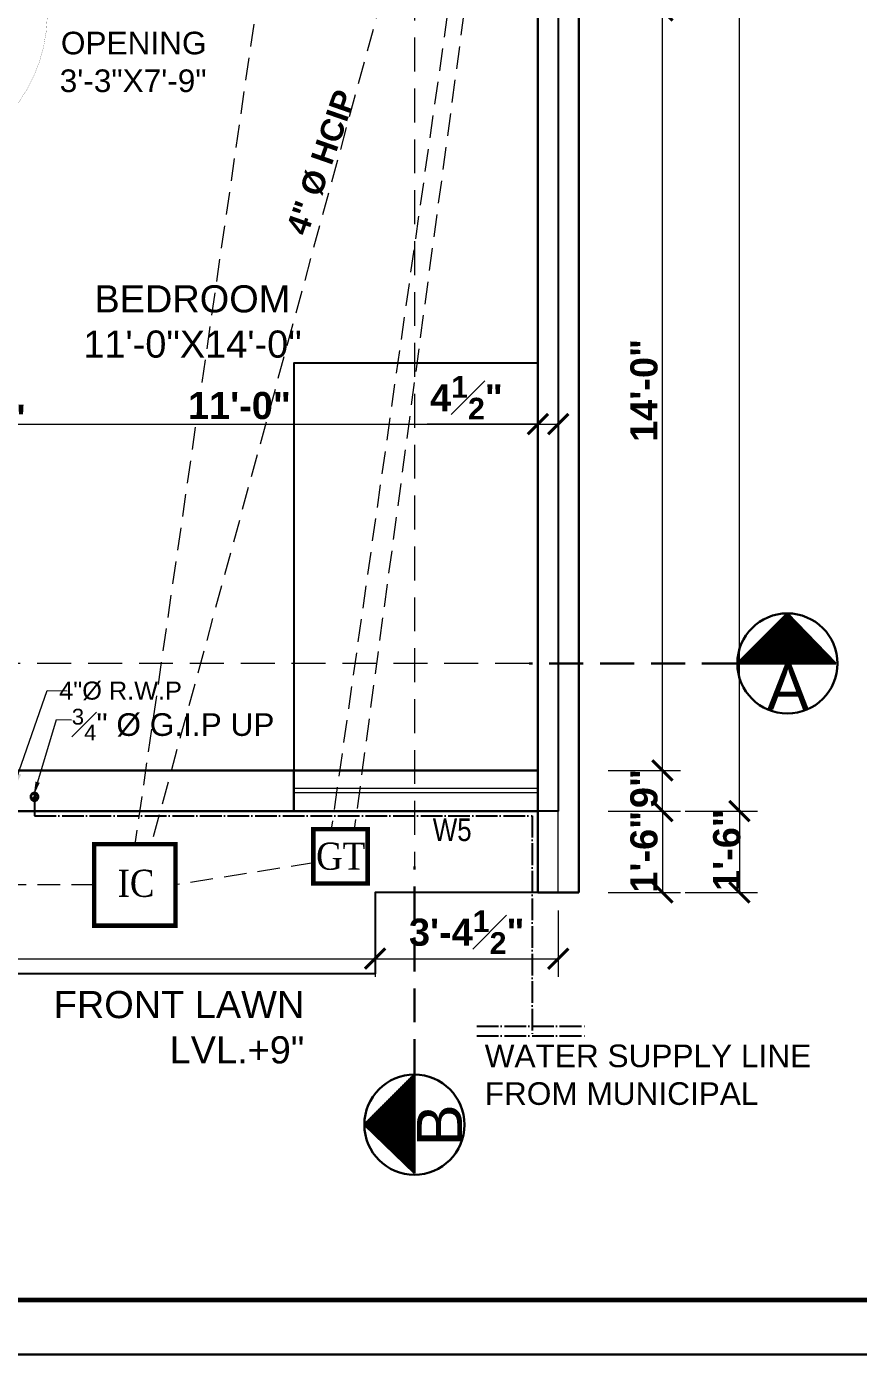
# Model space of a CAD drawing. Header units: feet. Extents: x 12125 to 16886, y -11859 to -10215.
# Drawn here: x 13533.1 to 13717.1, y -11661.1 to -11367.5 of the extents above; entities that cross this region are included whole.
import ezdxf

# ---------------------------------------------------------------- set-up
doc = ezdxf.new("R2010")
doc.units = ezdxf.units.FT
doc.header["$MEASUREMENT"] = 0
doc.header["$PDMODE"] = 2
for name, pattern in [('ACAD_ISO04W100', [30, 24, -3, 0, -3]), ('DASHED', [0.75, 0.5, -0.25]), ('HIDDEN', [0.375, 0.25, -0.125]), ('HIDDEN2', [0.1875, 0.125, -0.0625])]:
    doc.linetypes.add(name, pattern=pattern)
doc.layers.get('0').update_dxf_attribs({"lineweight": 30})
doc.layers.add('BLK_1_FLR_0_BLT_UP_AREA', color=25, linetype='Continuous', true_color=0x995f4c, plot=False)
doc.layers.add('BLK_1_FLR_0_CHAJJA', color=7, linetype='Continuous')
doc.layers.add('BLK_1_FLR_0_ROOM_4_LIGHT_VENTILATION_4', color=7, linetype='Continuous')
doc.layers.add('BLK_1_FLR_0_REGULAR_ROOM_4', color=1, linetype='Continuous', plot=False)
for name, color, linetype, lineweight in [('center line', 253, 'ACAD_ISO04W100', 5), ('CWS', 94, 'Continuous', 9), ('DIM 01', 7, 'Continuous', 9), ('DOOR', 32, 'Continuous', 13), ('DOTTED', 15, 'DASHED', 18), ('HATCH', 9, 'Continuous', 20), ('JOINERY TEXT', 193, 'Continuous', 0), ('P-SOIL', 6, 'Continuous', 18), ('P-TEXT', 7, 'Continuous', 13), ('P-WASTE', 130, 'Continuous', 18), ('PL-C.W.S', 90, 'ACAD_ISO04W100', 25), ('pub health ser', 22, 'Continuous', 30), ('SANTRY TEXT', 174, 'Continuous', 9), ('TEXT', 7, 'Continuous', 30), ('WALL', 10, 'Continuous', 30), ('WINDOW', 150, 'Continuous', 20)]:
    doc.layers.add(name, color=color, linetype=linetype, lineweight=lineweight)
doc.styles.add('AR. FOOT', font='arialbd.ttf')
doc.styles.add('AR. TEXT 01', font='arialbd.ttf')
doc.styles.add('p.h tex', font='techb___.ttf')
doc.styles.add('PLU', font='times.ttf', dxfattribs={"width": 0.9})
doc.styles.get("Standard").update_dxf_attribs({"font": 'ARIALN.TTF'})
doc.styles.add('TEX02', font='GARA.TTF')
doc.dimstyles.new('DIM 50', dxfattribs={"dimtxt": 6, "dimasz": 3, "dimexe": 6, "dimexo": 4, "dimgap": 0.3125, "dimtad": 1, "dimzin": 3, "dimdsep": 46, "dimlunit": 4, "dimtxsty": 'AR. TEXT 01', "dimblk": 'DOT', "dimcen": 0.09, "dimclrd": 256, "dimclre": 256, "dimclrt": 256, "dimazin": 0, "dimtfac": 0.8, "dimtofl": 0, "dimtmove": 1, "dimatfit": 3, "dimfxl": 6, "dimfxlon": 1, "dimfrac": 1, "dimtolj": 1, "dimtzin": 0, "dimlwd": -1, "dimlwe": -1, "dimarcsym": 1})

# ---------------------------------------------------------------- blocks, each defined once
blk = doc.blocks.new('D4')
for points in [[(-100, 1151), (-48.4, 1151), (-48.4, 1133.3), (0, 1133.3), (0, 1200), (-100, 1200), (-100, 1151)], [(-100, 49), (-48.4, 49), (-48.4, 66.7), (0, 66.7), (0, 0), (-100, 0), (-100, 49)]]:
    blk.add_lwpolyline(points)
at = {"const_width": 1.12}
blk.add_lwpolyline([(-48.4, 1142.1, 0.383411), (-1083.4, 51.8, 0.414214)], format="xyb", dxfattribs=at)
blk.add_lwpolyline([(-1083.4, 51.8), (-58.1, 51.8), (-58.1, 67.5), (-1083.4, 67.5)], dxfattribs=at)
blk = doc.blocks.new('WERF')
at = {"layer": 'HATCH', "ltscale": 10}
h = blk.add_hatch(dxfattribs=at)
h.set_pattern_fill('ANSI31', color=256, angle=90, style=0)
h.set_pattern_definition([(135, (-8259.03711, -71951.85802), (-0.08838834765, -0.08838834765), [])])
h.paths.add_polyline_path([(79796.25, -79394.93), (79785.18, -79406), (79807.32, -79406)])
h = blk.add_hatch(dxfattribs=at)
h.set_pattern_fill('ANSI31', color=256, angle=90, style=0)
h.set_pattern_definition([(135, (-7925.13283, -71951.85802), (-0.08838834765, -0.08838834765), [])])
h.paths.add_polyline_path([(80243.74, -79394.93), (80254.8, -79406), (80232.67, -79406)])
at = {"layer": 'WALL', "color": 3, "ltscale": 15}
for p, q in [((79795.93, -79394.93), (79785.18, -79406)), ((79795.93, -79394.93), (79807, -79406)), ((80244.06, -79394.93), (80232.99, -79406)), ((80244.06, -79394.93), (80254.8, -79406)), ((79807.32, -79406), (79785.18, -79406)), ((80232.67, -79406), (80254.8, -79406))]:
    blk.add_line(p, q, dxfattribs=at)
at = {"layer": 'WALL', "color": 3, "linetype": 'DASHED', "ltscale": 15}
for p, q in [((79807.32, -79406), (79853.04, -79406)), ((80232.67, -79406), (80186.95, -79406))]:
    blk.add_line(p, q, dxfattribs=at)
at = {"layer": 'WALL', "color": 3, "linetype": 'DASHED', "lineweight": 20, "ltscale": 15}
blk.add_line((80186.95, -79406), (79853.04, -79406), dxfattribs=at)
at = {"layer": 'WALL', "color": 3, "ltscale": 15}
for centre in [(79795.93, -79406), (80244.06, -79406)]:
    blk.add_circle(centre, 11.07, dxfattribs=at)
at = {"layer": 'TEXT', "char_height": 10, "width": 27.269, "attachment_point": 2, "style": 'TEX02'}
for insert in [(79795.79, -79406.24), (80244.2, -79406.24)]:
    blk.add_mtext('\\A1;{\\fArial|b0|i0|c0|p34;A}', dxfattribs=dict(at, insert=insert))
blk = doc.blocks.new('SFFEF')
at = {"layer": 'HATCH', "ltscale": 10}
h = blk.add_hatch(dxfattribs=at)
h.set_pattern_fill('ANSI31', color=256, angle=-180, style=0)
h.set_pattern_definition([(135, (39658.94788, 47200.86723), (0.08838834765, 0.08838834765), [])])
h.paths.add_polyline_path([(80064.93, -79515.73), (80076, -79526.8), (80076, -79504.66)])
at = {"layer": 'WALL', "color": 3, "linetype": 'DASHED', "lineweight": 20, "ltscale": 15}
blk.add_line((80076, -78645.72), (80076, -79458.94), dxfattribs=at)
at = {"layer": 'WALL', "color": 3, "linetype": 'DASHED', "ltscale": 15}
blk.add_line((80076, -79504.66), (80076, -79458.94), dxfattribs=at)
at = {"layer": 'WALL', "color": 3, "ltscale": 15}
for p, q in [((80064.93, -79516.05), (80076, -79504.98)), ((80076, -79504.66), (80076, -79526.8)), ((80064.93, -79516.05), (80076, -79526.8))]:
    blk.add_line(p, q, dxfattribs=at)
blk.add_circle((80076, -79516.05), 11.07, dxfattribs=at)
at = {"layer": 'TEXT', "insert": (80086.54, -79516.19), "char_height": 10, "width": 27.269, "attachment_point": 8, "rotation": 90, "style": 'TEX02'}
blk.add_mtext('\\A1;{\\fArial|b0|i0|c0|p34;B}', dxfattribs=at)
blk = doc.blocks.new('_ArchTick')
at = {"color": 0, "linetype": 'ByBlock', "const_width": 0.15}
blk.add_lwpolyline([(-0.5, -0.5), (0.5, 0.5)], dxfattribs=at)
blk = doc.blocks.new('*D264')
at = {"layer": 'Defpoints', "color": 0, "transparency": 16777216}
for p in [(13629.89, -11531.95), (13673.72, -11531.95), (13629.89, -11540.95)]:
    blk.add_point(p, dxfattribs=at)
at = {"layer": 'DIM 01', "transparency": 16777216}
for p, q in [((13661.72, -11531.95), (13677.72, -11531.95)), ((13673.72, -11540.95), (13673.72, -11531.95)), ((13661.72, -11540.95), (13677.72, -11540.95))]:
    blk.add_line(p, q, dxfattribs=at)
at = {"layer": 'DIM 01', "transparency": 16777216, "xscale": 4.5, "yscale": 4.5, "zscale": 4.5}
for p, rotation in [((13673.72, -11531.95), 90), ((13673.72, -11540.95), 270)]:
    blk.add_blockref('_ArchTick', p, dxfattribs=dict(at, rotation=rotation))
at = {"layer": 'DIM 01', "transparency": 16777216, "insert": (13669.65, -11535.98), "char_height": 6, "attachment_point": 5, "rotation": 90, "style": 'AR. TEXT 01'}
blk.add_mtext('\\A1;9"', dxfattribs=at)
blk = doc.blocks.new('*D265')
at = {"layer": 'Defpoints', "color": 0, "transparency": 16777216}
for p in [(13627.81, -11363.95), (13673.72, -11363.95), (13629.89, -11531.95)]:
    blk.add_point(p, dxfattribs=at)
at = {"layer": 'DIM 01', "transparency": 16777216}
for p, q in [((13661.72, -11363.95), (13677.72, -11363.95)), ((13673.72, -11531.95), (13673.72, -11363.95)), ((13661.72, -11531.95), (13677.72, -11531.95))]:
    blk.add_line(p, q, dxfattribs=at)
at = {"layer": 'DIM 01', "transparency": 16777216, "xscale": 4.5, "yscale": 4.5, "zscale": 4.5}
for p, rotation in [((13673.72, -11363.95), 90), ((13673.72, -11531.95), 270)]:
    blk.add_blockref('_ArchTick', p, dxfattribs=dict(at, rotation=rotation))
at = {"layer": 'DIM 01', "transparency": 16777216, "insert": (13669.66, -11447.95), "char_height": 6, "attachment_point": 5, "rotation": 90, "style": 'AR. TEXT 01'}
blk.add_mtext('\\A1;14\'-0"', dxfattribs=at)
blk = doc.blocks.new('*D277')
at = {"layer": 'Defpoints', "color": 0, "transparency": 16777216}
for p in [(13620.07, -10934.95), (13690.75, -10934.95), (13632.69, -11540.95)]:
    blk.add_point(p, dxfattribs=at)
at = {"layer": 'DIM 01', "transparency": 16777216}
for p, q in [((13678.75, -10934.95), (13694.75, -10934.95)), ((13690.75, -11540.95), (13690.75, -10934.95)), ((13678.75, -11540.95), (13694.75, -11540.95))]:
    blk.add_line(p, q, dxfattribs=at)
at = {"layer": 'DIM 01', "transparency": 16777216, "xscale": 4.5, "yscale": 4.5, "zscale": 4.5}
for p, rotation in [((13690.75, -10934.95), 90), ((13690.75, -11540.95), 270)]:
    blk.add_blockref('_ArchTick', p, dxfattribs=dict(at, rotation=rotation))
at = {"layer": 'DIM 01', "transparency": 16777216, "insert": (13686.69, -11237.95), "char_height": 6, "attachment_point": 5, "rotation": 90, "style": 'AR. TEXT 01'}
blk.add_mtext('\\A1;50\'-6"', dxfattribs=at)
blk = doc.blocks.new('*D279')
at = {"layer": 'Defpoints', "color": 0, "transparency": 16777216}
for p in [(13642.25, -11540.95), (13642.25, -11558.95), (13690.75, -11558.95)]:
    blk.add_point(p, dxfattribs=at)
at = {"layer": 'DIM 01', "transparency": 16777216}
for p, q in [((13678.75, -11540.95), (13694.75, -11540.95)), ((13690.75, -11540.95), (13690.75, -11558.95)), ((13678.75, -11558.95), (13694.75, -11558.95))]:
    blk.add_line(p, q, dxfattribs=at)
at = {"layer": 'DIM 01', "transparency": 16777216, "xscale": 4.5, "yscale": 4.5, "zscale": 4.5}
for p, rotation in [((13690.75, -11540.95), 90), ((13690.75, -11558.95), 270)]:
    blk.add_blockref('_ArchTick', p, dxfattribs=dict(at, rotation=rotation))
at = {"layer": 'DIM 01', "transparency": 16777216, "insert": (13687.96, -11549.57), "char_height": 6, "attachment_point": 5, "rotation": 90, "style": 'AR. TEXT 01'}
blk.add_mtext('\\A1;1\'-6"', dxfattribs=at)
blk = doc.blocks.new('*D280')
at = {"layer": 'Defpoints', "color": 0, "transparency": 16777216}
for p in [(13625.75, -11540.95), (13625.75, -11558.95), (13673.72, -11558.95)]:
    blk.add_point(p, dxfattribs=at)
at = {"layer": 'DIM 01', "transparency": 16777216}
for p, q in [((13661.72, -11540.95), (13677.72, -11540.95)), ((13673.72, -11540.95), (13673.72, -11558.95)), ((13661.72, -11558.95), (13677.72, -11558.95))]:
    blk.add_line(p, q, dxfattribs=at)
at = {"layer": 'DIM 01', "transparency": 16777216, "xscale": 4.5, "yscale": 4.5, "zscale": 4.5}
for p, rotation in [((13673.72, -11540.95), 90), ((13673.72, -11558.95), 270)]:
    blk.add_blockref('_ArchTick', p, dxfattribs=dict(at, rotation=rotation))
at = {"layer": 'DIM 01', "transparency": 16777216, "insert": (13669.66, -11549.95), "char_height": 6, "attachment_point": 5, "rotation": 90, "style": 'AR. TEXT 01'}
blk.add_mtext('\\A1;1\'-6"', dxfattribs=at)
blk = doc.blocks.new('*D292')
at = {"layer": 'Defpoints', "color": 0, "transparency": 16777216}
for p in [(13514.19, -11431.45), (13509.69, -11455.4), (13514.19, -11455.4)]:
    blk.add_point(p, dxfattribs=at)
at = {"layer": 'DIM 01', "transparency": 16777216}
for p, q in [((13514.19, -11443.4), (13514.19, -11459.4)), ((13509.69, -11451.4), (13509.69, -11451.4)), ((13509.69, -11455.4), (13514.19, -11455.4))]:
    blk.add_line(p, q, dxfattribs=at)
at = {"layer": 'DIM 01', "transparency": 16777216, "xscale": 4.5, "yscale": 4.5, "zscale": 4.5, "rotation": 180}
blk.add_blockref('_ArchTick', (13509.69, -11455.4), dxfattribs=at)
at = {"layer": 'DIM 01', "transparency": 16777216, "xscale": 4.5, "yscale": 4.5, "zscale": 4.5}
blk.add_blockref('_ArchTick', (13514.19, -11455.4), dxfattribs=at)
at = {"layer": 'DIM 01', "transparency": 16777216, "insert": (13524.97, -11454.08), "char_height": 6, "attachment_point": 5, "style": 'AR. TEXT 01'}
blk.add_mtext('\\A1;4{\\H0.800000x;\\S1#2;}"', dxfattribs=at)
blk = doc.blocks.new('*D293')
at = {"layer": 'Defpoints', "color": 0, "transparency": 16777216}
for p in [(13514.19, -11431.45), (13646.19, -11455.4), (13646.19, -11455.4)]:
    blk.add_point(p, dxfattribs=at)
at = {"layer": 'DIM 01', "transparency": 16777216}
for p, q in [((13514.19, -11443.4), (13514.19, -11459.4)), ((13514.19, -11455.4), (13646.19, -11455.4)), ((13646.19, -11459.4), (13646.19, -11459.4))]:
    blk.add_line(p, q, dxfattribs=at)
at = {"layer": 'DIM 01', "transparency": 16777216, "xscale": 4.5, "yscale": 4.5, "zscale": 4.5, "rotation": 180}
blk.add_blockref('_ArchTick', (13514.19, -11455.4), dxfattribs=at)
at = {"layer": 'DIM 01', "transparency": 16777216, "xscale": 4.5, "yscale": 4.5, "zscale": 4.5}
blk.add_blockref('_ArchTick', (13646.19, -11455.4), dxfattribs=at)
at = {"layer": 'DIM 01', "transparency": 16777216, "insert": (13580.19, -11451.34), "char_height": 6, "attachment_point": 5, "style": 'AR. TEXT 01'}
blk.add_mtext('\\A1;11\'-0"', dxfattribs=at)
blk = doc.blocks.new('*D294')
at = {"layer": 'Defpoints', "color": 0, "transparency": 16777216}
for p in [(13646.19, -11455.4), (13650.69, -11455.4), (13650.69, -11459.7)]:
    blk.add_point(p, dxfattribs=at)
at = {"layer": 'DIM 01', "transparency": 16777216}
for p, q in [((13646.19, -11451.4), (13646.19, -11451.4)), ((13650.69, -11455.7), (13650.69, -11451.4)), ((13646.19, -11455.4), (13621.73, -11455.4)), ((13646.19, -11455.4), (13650.69, -11455.4))]:
    blk.add_line(p, q, dxfattribs=at)
at = {"layer": 'DIM 01', "transparency": 16777216, "xscale": 4.5, "yscale": 4.5, "zscale": 4.5, "rotation": 180}
blk.add_blockref('_ArchTick', (13646.19, -11455.4), dxfattribs=at)
at = {"layer": 'DIM 01', "transparency": 16777216, "xscale": 4.5, "yscale": 4.5, "zscale": 4.5}
blk.add_blockref('_ArchTick', (13650.69, -11455.4), dxfattribs=at)
at = {"layer": 'DIM 01', "transparency": 16777216, "insert": (13630.38, -11449.58), "char_height": 6, "attachment_point": 5, "style": 'AR. TEXT 01'}
blk.add_mtext('\\A1;4{\\H0.800000x;\\S1#2;}"', dxfattribs=at)
blk = doc.blocks.new('DF DF')
at = {"layer": 'PL-C.W.S', "ltscale": 2}
h = blk.add_hatch(dxfattribs=at)
h.set_pattern_fill('JIS_LC_20', color=256, scale=0.00030976, style=0)
h.set_pattern_definition([(135, (-713.6371133, -1892.405335), (0.00459970133, 0.00459970133), []), (135, (-713.6372434, -1892.405335), (0.00459970133, 0.00459970133), [])])
edge = h.paths.add_edge_path()
edge.add_ellipse((-1141.156, -1786.048), major_axis=(-0.0173, 0), ratio=1, start_angle=109.7335, end_angle=250.5103)
edge.add_ellipse((-1141.15, -1786.064), major_axis=(-0.0325, 0), ratio=1, start_angle=180.0235, end_angle=270.0235, ccw=False)
edge.add_ellipse((-1141.15, -1786.064), major_axis=(0.0325, 0), ratio=1, start_angle=269.9259, end_angle=359.9259, ccw=False)
edge.add_ellipse((-1141.144, -1786.08), major_axis=(0.0175, 0), ratio=1, start_angle=111.7106, end_angle=248.2431, ccw=False)
at = {"layer": 'PL-C.W.S', "ltscale": 2, "extrusion": (0, 0, -1)}
for centre, major_axis, start_param, end_param in [((-1141.15, -1786.064), (0.0403, 0), 3.142482, 9.425667), ((-1141.15, -1786.064), (0.0325, 0.0001), 3.143728, 9.426913), ((-1141.157, -1786.048), (0.0175, 0), -1.194235, 1.188707), ((-1141.144, -1786.08), (-0.0175, 0), -1.194235, 1.188707)]:
    blk.add_ellipse(centre, major_axis=major_axis, ratio=1, start_param=start_param, end_param=end_param, dxfattribs=at)
blk = doc.blocks.new('_Dot')
at = {"color": 0, "linetype": 'ByBlock', "lineweight": -2}
blk.add_line((-0.5, 0), (-1, 0), dxfattribs=at)
at = {"color": 0, "linetype": 'ByBlock', "const_width": 0.5}
blk.add_lwpolyline([(-0.25, 0, 1), (0.25, 0, 1)], format="xyb", close=True, dxfattribs=at)
blk = doc.blocks.new('EERT')
at = {"layer": 'P-SOIL', "linetype": 'DASHED', "ltscale": 10}
for points in [[(106508.6, -41653.16), (106431.96, -41934.6)], [(106466.47, -41671.69), (106428.35, -41934.6)], [(106467.81, -41938.73), (106437.35, -41943.6)], [(106419.35, -41943.6), (106360.14, -41943.6)]]:
    blk.add_lwpolyline(points, dxfattribs=at)
at = {"layer": 'P-WASTE', "linetype": 'DASHED', "ltscale": 10}
for points in [[(106515.08, -41646.72), (106476.86, -41931.29)], [(106499.83, -41665.91), (106499.55, -41736.39), (106471.77, -41931.29)]]:
    blk.add_lwpolyline(points, dxfattribs=at)
at = {"layer": 'pub health ser', "const_width": 1}
for points in [[(106467.81, -41931.29), (106467.81, -41943.29), (106479.81, -41943.29), (106479.81, -41931.29), (106467.81, -41931.29)], [(106437.35, -41952.6), (106419.35, -41952.6), (106419.35, -41934.6), (106437.35, -41934.6), (106437.35, -41952.6)]]:
    blk.add_lwpolyline(points, dxfattribs=at)
at = {"layer": 'P-TEXT', "style": 'PLU', "width": 0.9}
for s, p in [('GT', (106468.42, -41940.25)), ('IC', (106424.53, -41946.25))]:
    blk.add_text(s, height=6, dxfattribs=at).set_placement(p)
at = {"layer": 'SANTRY TEXT', "ltscale": 12, "insert": (106472.59, -41767.35), "char_height": 5, "width": 69.423, "attachment_point": 3, "rotation": 70.7968, "style": 'AR. FOOT'}
blk.add_mtext('{\\fArial|b1|i0|c0|p34;4" Ø HCIP}', dxfattribs=at)
blk = doc.blocks.new('*D338')
at = {"layer": 'Defpoints', "color": 0, "transparency": 16777216}
for p in [(13346.19, -11558.95), (13610.19, -11567.95), (13610.19, -11573.59)]:
    blk.add_point(p, dxfattribs=at)
at = {"layer": 'DIM 01', "transparency": 16777216}
for p, q in [((13346.19, -11562.95), (13346.19, -11577.59)), ((13610.19, -11571.95), (13610.19, -11577.59)), ((13346.19, -11573.59), (13610.19, -11573.59))]:
    blk.add_line(p, q, dxfattribs=at)
at = {"layer": 'DIM 01', "transparency": 16777216, "xscale": 4.5, "yscale": 4.5, "zscale": 4.5, "rotation": 180}
blk.add_blockref('_ArchTick', (13346.19, -11573.59), dxfattribs=at)
at = {"layer": 'DIM 01', "transparency": 16777216, "xscale": 4.5, "yscale": 4.5, "zscale": 4.5}
blk.add_blockref('_ArchTick', (13610.19, -11573.59), dxfattribs=at)
at = {"layer": 'DIM 01', "transparency": 16777216, "insert": (13437.28, -11565.47), "char_height": 6, "attachment_point": 5, "style": 'AR. TEXT 01'}
blk.add_mtext('\\A1;22\'-0"', dxfattribs=at)
blk = doc.blocks.new('*D339')
at = {"layer": 'Defpoints', "color": 0, "transparency": 16777216}
for p in [(13650.69, -11558.95), (13610.19, -11567.95), (13650.69, -11573.59)]:
    blk.add_point(p, dxfattribs=at)
at = {"layer": 'DIM 01', "transparency": 16777216}
for p, q in [((13650.69, -11562.95), (13650.69, -11577.59)), ((13610.19, -11571.95), (13610.19, -11577.59)), ((13610.19, -11573.59), (13650.69, -11573.59))]:
    blk.add_line(p, q, dxfattribs=at)
at = {"layer": 'DIM 01', "transparency": 16777216, "xscale": 4.5, "yscale": 4.5, "zscale": 4.5, "rotation": 180}
blk.add_blockref('_ArchTick', (13610.19, -11573.59), dxfattribs=at)
at = {"layer": 'DIM 01', "transparency": 16777216, "xscale": 4.5, "yscale": 4.5, "zscale": 4.5}
blk.add_blockref('_ArchTick', (13650.69, -11573.59), dxfattribs=at)
at = {"layer": 'DIM 01', "transparency": 16777216, "insert": (13630.44, -11567.72), "char_height": 6, "attachment_point": 5, "style": 'AR. TEXT 01'}
blk.add_mtext('\\A1;3\'-4{\\H0.800000x;\\S1#2;}"', dxfattribs=at)

msp = doc.modelspace()

# ---------------------------------------------------------------- linework, layer by layer
at = {"color": 3, "elevation": -0.904}
msp.add_lwpolyline([(13212.429, -10214.819), (14972.942, -10214.819), (14972.942, -11661.078), (13212.429, -11661.078)], close=True, dxfattribs=at)
at = {"layer": 'BLK_1_FLR_0_BLT_UP_AREA', "color": 25}
msp.add_lwpolyline([(13299.695, -10934.953), (13299.695, -10739.953), (13383.695, -10739.953), (13383.695, -10934.953), (13650.695, -10934.953), (13650.695, -11540.953), (13299.695, -11540.953), (13299.695, -10934.953)], dxfattribs=at)
at = {"layer": 'BLK_1_FLR_0_CHAJJA'}
msp.add_lwpolyline([(13646.195, -11558.953), (13610.195, -11558.953), (13610.195, -11576.953), (13346.195, -11576.953), (13346.195, -11540.953), (13646.195, -11540.953), (13646.195, -11558.953)], dxfattribs=at)
at = {"layer": 'BLK_1_FLR_0_REGULAR_ROOM_4', "ltscale": 0.75}
msp.add_lwpolyline([(13509.695, -11363.953), (13646.195, -11363.953), (13646.195, -11531.953), (13509.695, -11531.953)], close=True, dxfattribs=at)
at = {"layer": 'BLK_1_FLR_0_ROOM_4_LIGHT_VENTILATION_4', "color": 114, "ltscale": 0.75}
msp.add_lwpolyline([(13592.195, -11531.953), (13646.195, -11531.953), (13646.195, -11441.953), (13592.195, -11441.953)], close=True, dxfattribs=at)
at = {"layer": 'center line'}
msp.add_line((13650.695, -11558.953), (13650.695, -10735.453), dxfattribs=at)
at = {"layer": 'DIM 01'}
for p, q in [((13592.195, -11531.953), (13592.195, -11540.953)), ((13646.195, -11531.953), (13646.195, -11540.953))]:
    msp.add_line(p, q, dxfattribs=at)
at = {"layer": 'DOTTED', "ltscale": 10}
for p, q in [((13610.195, -11576.953), (13610.195, -11558.953)), ((13646.195, -11558.953), (13610.195, -11558.953)), ((13610.195, -11576.953), (13346.195, -11576.953))]:
    msp.add_line(p, q, dxfattribs=at)
at = {"layer": 'PL-C.W.S', "ltscale": 0.2}
for p, q in [((13632.691, -11588.5), (13656.737, -11588.5)), ((13632.691, -11590.665), (13656.737, -11590.665))]:
    msp.add_line(p, q, dxfattribs=at)
msp.add_lwpolyline([(13534.869, -11538.713), (13534.869, -11541.977), (13644.929, -11541.977), (13644.929, -11590.665)], dxfattribs=at)
at = {"layer": 'WALL', "ltscale": 10}
for p, q in [((13655.195, -11558.953), (13655.195, -10934.953)), ((13646.195, -11363.953), (13646.195, -11431.453)), ((13646.195, -11431.453), (13646.195, -11531.953)), ((13646.195, -11540.953), (13646.195, -11558.953)), ((13646.195, -11558.953), (13655.195, -11558.953)), ((13646.195, -11558.953), (13655.195, -11558.953))]:
    msp.add_line(p, q, dxfattribs=at)
at = {"layer": 'WALL', "ltscale": 5}
for p, q in [((13592.195, -11531.953), (13505.195, -11531.953)), ((13592.195, -11531.953), (13592.195, -11540.953)), ((13592.195, -11531.953), (13592.195, -11540.953)), ((13646.195, -11531.953), (13646.195, -11531.953)), ((13646.195, -11531.953), (13646.195, -11540.953)), ((13592.195, -11540.953), (13505.195, -11540.953)), ((13646.195, -11540.953), (13646.195, -11540.953))]:
    msp.add_line(p, q, dxfattribs=at)
at = {"layer": 'WALL', "color": 35, "linetype": 'Continuous', "lineweight": 60, "elevation": -0.904}
msp.add_lwpolyline([(13224.429, -10226.819), (14960.942, -10226.819), (14960.942, -11649.078), (13224.429, -11649.078)], close=True, dxfattribs=at)
at = {"layer": 'WINDOW', "ltscale": 10}
for p, q in [((13646.195, -11531.953), (13592.195, -11531.953)), ((13646.195, -11535.953), (13592.195, -11535.953)), ((13646.195, -11536.953), (13592.195, -11536.953)), ((13646.195, -11540.953), (13592.195, -11540.953))]:
    msp.add_line(p, q, dxfattribs=at)

# ---------------------------------------------------------------- block references
at = {"layer": 'DIM 01'}
msp.add_blockref('EERT', (-92871.279, 30386.333), dxfattribs=at)
at = {"layer": 'DOOR', "xscale": 0.03000000000002, "yscale": 0.03000000000002, "zscale": 0.03000000000002, "rotation": 180.0000000003334}
msp.add_blockref('D4', (13505.195, -11363.953), dxfattribs=at)
at = {"layer": 'PL-C.W.S', "lineweight": 30, "ltscale": 0.2, "xscale": 22.60173912992468, "yscale": 22.60173912992468, "zscale": 22.60173912992468}
msp.add_blockref('DF DF', (39326.847, 28830.352), dxfattribs=at)
at = {"layer": 'WALL'}
for name, p in [('SFFEF', (-66457.117, 67905.767)), ('WERF', (-66542.713, 67897.678))]:
    msp.add_blockref(name, p, dxfattribs=at)

# ---------------------------------------------------------------- texts
at = {"layer": 'CWS', "ltscale": 0.2, "insert": (13587.93, -11518.33), "char_height": 5, "width": 46.7471, "attachment_point": 3, "style": 'p.h tex'}
msp.add_mtext('\\A1;{\\fArial|b0|i0|c0|p34;\\H0.7x;\\S3#4;\\H1.429x;" %%C G.I.P UP }', dxfattribs=at)
at = {"layer": 'CWS', "linetype": 'HIDDEN', "insert": (13634.416, -11592.57, -0.904), "char_height": 5, "width": 71.70787, "attachment_point": 1, "style": 'p.h tex'}
msp.add_mtext('{\\fArial|b0|i0|c0|p34;WATER SUPPLY LINE \\PFROM MUNICIPAL }', dxfattribs=at)
at = {"layer": 'JOINERY TEXT', "insert": (13622.94, -11542.579), "char_height": 5, "width": 9.8234, "attachment_point": 1}
msp.add_mtext('W5', dxfattribs=at)
at = {"layer": 'TEXT', "char_height": 6, "style": 'TEX02'}
for s, insert, width, attachment_point in [('\\A1;{\\fArial|b0|i0|c0|p34;\\H0.8333x;OPENING\\P3\'-3"X7\'-9"}', (13572.922, -11368.659), 32.53323, 3), ('\\A1;\\pi24.82175;{\\fArial|b0|i0|c0|p34;BEDROOM\\P\\pi22.35791;11\'-0"X14\'-0"}', (13523.309, -11424.707), 91.7049, 1)]:
    msp.add_mtext(s, dxfattribs=dict(at, insert=insert, width=width, attachment_point=attachment_point))
at = {"layer": 'TEXT', "linetype": 'HIDDEN2', "insert": (13567.476, -11512.314), "char_height": 4, "width": 50.39691, "attachment_point": 3}
msp.add_mtext('\\A1;{\\fArial|b0|i0|c0|p34;4"Ø R.W.P}', dxfattribs=at)
at = {"layer": 'TEXT', "insert": (13594.534, -11580.732), "char_height": 6, "width": 100.11875, "attachment_point": 3}
msp.add_mtext('\\A1;{\\fArial|b0|i0|c0|p34;FRONT LAWN \\PLVL.+9"}', dxfattribs=at)

# ---------------------------------------------------------------- dimensions: what is measured, and where the dimension line sits
at = {"layer": 'DIM 01'}
for base, p1, p2, picture, middle in [((13690.749, -10934.953), (13632.695, -11540.953), (13620.066, -10934.953), '*D277', (13686.689, -11237.953)), ((13673.717, -11363.953), (13629.891, -11531.953), (13627.813, -11363.953), '*D265', (13669.657, -11447.953))]:
    dim = msp.add_linear_dim(base=base, p1=p1, p2=p2, angle=90, dimstyle='DIM 50', override={"dimtxt": 6, "dimasz": 4.5, "dimexe": 4, "dimgap": 1, "dimblk1": 'ArchTick', "dimblk2": 'ArchTick', "dimsah": 1, "dimfxl": 12}, dxfattribs=at)
    dim.commit()
    dim.dimension.update_dxf_attribs({"geometry": picture, "text_midpoint": middle})
for base, p1, p2, picture, middle in [((13514.195, -11455.397), (13509.695, -11455.397), (13514.195, -11431.453), '*D292', (13524.974, -11459.897)), ((13650.695, -11455.397), (13646.195, -11455.397), (13650.695, -11459.698), '*D294', (13630.384, -11455.397)), ((13610.195, -11573.59), (13346.195, -11558.953), (13610.195, -11567.953), '*D338', (13437.282, -11569.526))]:
    dim = msp.add_linear_dim(base=base, p1=p1, p2=p2, dimstyle='DIM 50', override={"dimtxt": 6, "dimasz": 4.5, "dimexe": 4, "dimgap": 1, "dimblk1": 'ArchTick', "dimblk2": 'ArchTick', "dimsah": 1, "dimfxl": 12}, dxfattribs=at)
    dim.commit()
    dim.dimension.update_dxf_attribs({"geometry": picture, "text_midpoint": middle, "dimtype": 160})
for base, p1, p2, picture, middle in [((13646.195, -11455.397), (13514.195, -11431.453), (13646.195, -11455.397), '*D293', (13580.195, -11451.337)), ((13650.695, -11573.59), (13610.195, -11567.953), (13650.695, -11558.953), '*D339', (13630.445, -11567.724))]:
    dim = msp.add_linear_dim(base=base, p1=p1, p2=p2, dimstyle='DIM 50', override={"dimtxt": 6, "dimasz": 4.5, "dimexe": 4, "dimgap": 1, "dimblk1": 'ArchTick', "dimblk2": 'ArchTick', "dimsah": 1, "dimfxl": 12}, dxfattribs=at)
    dim.commit()
    dim.dimension.update_dxf_attribs({"geometry": picture, "text_midpoint": middle})
for base, p1, p2, picture, middle in [((13673.717, -11531.953), (13629.891, -11540.953), (13629.891, -11531.953), '*D264', (13673.717, -11535.983)), ((13673.717, -11558.953), (13625.749, -11540.953), (13625.749, -11558.953), '*D280', (13673.717, -11549.953)), ((13690.749, -11558.953), (13642.249, -11540.953), (13642.249, -11558.953), '*D279', (13692.017, -11549.573))]:
    dim = msp.add_linear_dim(base=base, p1=p1, p2=p2, angle=90, dimstyle='DIM 50', override={"dimtxt": 6, "dimasz": 4.5, "dimexe": 4, "dimgap": 1, "dimblk1": 'ArchTick', "dimblk2": 'ArchTick', "dimsah": 1, "dimfxl": 12}, dxfattribs=at)
    dim.commit()
    dim.dimension.update_dxf_attribs({"geometry": picture, "text_midpoint": middle, "dimtype": 160})

# ---------------------------------------------------------------- leaders
at = {"layer": 'CWS', "ltscale": 0.2}
msp.add_leader([(13534.714, -11537.437), (13539.753, -11520.685), (13543.055, -11520.814)], dimstyle='DIM 50', override={"dimtad": 0, "dimfxl": 1}, dxfattribs=at)
at = {"layer": 'DIM 01'}
msp.add_leader([(13529.767, -11536.894), (13537.675, -11514.324), (13542.091, -11514.372)], dimstyle='DIM 50', override={"dimtxt": 5, "dimasz": 4.5, "dimgap": 2.5, "dimtad": 0}, dxfattribs=at)

doc.saveas('drawing.dxf')
